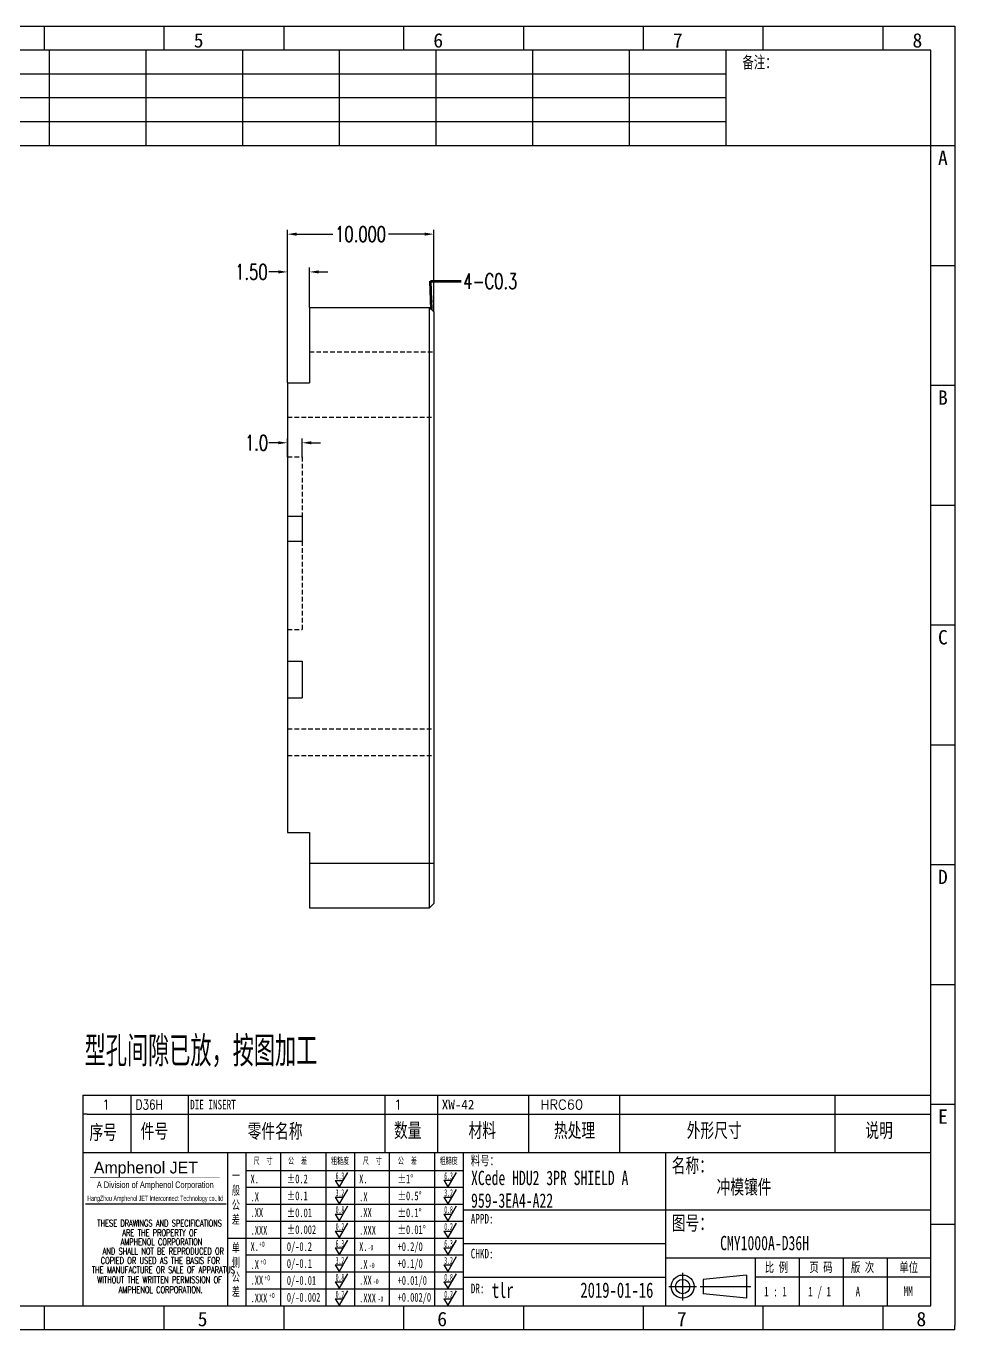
# Model space of a CAD drawing. Header units: millimetres. Extents: x -2852 to 5627, y -2271 to 1849.
# Drawn here: x -715.8 to -652.4, y -928.1 to -839.1 of the extents above; entities that cross this region are included whole.
import ezdxf
from ezdxf.enums import TextEntityAlignment as Align

# ---------------------------------------------------------------- set-up
doc = ezdxf.new("R2010")
doc.units = ezdxf.units.MM
doc.header["$PDSIZE"] = 3
doc.linetypes.add('DASHED2', pattern=[9.525, 6.35, -3.175])
for name, color, linetype in [('1', 7, 'Continuous'), ('11', 4, 'DASHED2'), ('41', 1, 'Continuous')]:
    doc.layers.add(name, color=color, linetype=linetype)
doc.styles.add('CH', font='仿宋_GB2312_0.ttf')
doc.styles.add('jet01', font='simplex.shx', dxfattribs={"width": 0.7, "bigfont": 'hztxt.shx'})
doc.styles.add('jet02', font='simplex.shx', dxfattribs={"width": 0.7})
doc.styles.add('SIMPLEX', font='SIMPLEX')
doc.styles.get("Standard").update_dxf_attribs({"font": '仿宋_GB2312_0.ttf', "width": 0.7})
doc.styles.add('TEXTSTYLE_1', font='TRIUMB.TTF')
doc.styles.add('TEXTSTYLE_2', font='TRIUM.TTF')
doc.styles.add('tk', font='', dxfattribs={"width": 0.7})
doc.styles.add('tk 2', font='仿宋_GB2312_0.ttf', dxfattribs={"width": 0.65})
doc.styles.add('tk 4', font='simplex.shx', dxfattribs={"width": 0.65, "bigfont": 'bigfont.shx'})
doc.styles.get('tk').set_extended_font_data('NSimSun')
doc.dimstyles.new('jet02', dxfattribs={"dimtxt": 3.5, "dimasz": 2.1, "dimexe": 1, "dimexo": 0, "dimgap": 0.5, "dimtad": 0, "dimtoh": 1, "dimdec": 3, "dimzin": 9, "dimdsep": 46, "dimtxsty": 'jet02', "dimcen": 0, "dimclrt": 256, "dimazin": 2, "dimtfac": 1, "dimtdec": 3, "dimtofl": 0, "dimtmove": 0, "dimatfit": 1, "dimfxl": 0, "dimarcsym": 0})

# ---------------------------------------------------------------- blocks, each defined once
blk = doc.blocks.new('A3-N')
at = {"layer": '1', "color": 1}
for p, q in [((0, 296.73), (420, 296.73)), ((212.73, 291.27), (212.73, 296.73)), ((240, 291.27), (240, 296.73)), ((267.27, 291.27), (267.27, 296.73)), ((294.55, 291.27), (294.55, 296.73)), ((321.82, 291.27), (321.82, 296.73)), ((349.09, 291.27), (349.09, 296.73)), ((376.36, 291.27), (376.36, 296.73)), ((403.64, 291.27), (403.64, 296.73)), ((420, 296.73), (420, 1)), ((420, 269.45), (414.55, 269.45)), ((420, 242.18), (414.55, 242.18)), ((420, 214.91), (414.55, 214.91)), ((420, 187.64), (414.55, 187.64)), ((420, 160.36), (414.55, 160.36)), ((420, 133.09), (414.55, 133.09)), ((420, 105.82), (414.55, 105.82)), ((420, 78.55), (414.55, 78.55)), ((420, 51.27), (414.55, 51.27)), ((222.45, 49.09), (221.45, 49.09)), ((221.45, 49.09), (221.45, 40.36)), ((222.45, 49.09), (414.55, 49.09)), ((232.36, 49.09), (232.36, 40.36)), ((245.45, 49.09), (245.45, 40.36)), ((290.18, 49.09), (290.18, 40.36)), ((302.18, 49.09), (302.18, 40.36)), ((322.91, 49.09), (322.91, 40.36)), ((343.64, 49.09), (343.64, 40.36)), ((392.73, 40.36), (392.73, 49.09)), ((258.55, 40.36), (258.55, 5.44)), ((266.45, 40.36), (266.45, 5.44)), ((276.78, 40.36), (276.78, 5.45)), ((291.18, 40.36), (291.18, 5.45)), ((301.51, 40.37), (301.51, 5.46)), ((308.01, 40.36), (308.01, 5.45)), ((354.09, 40.36), (354.09, 5.45)), ((308.01, 32.39), (258.55, 32.39)), ((308.01, 28.54), (258.55, 28.54)), ((414.55, 27.27), (308.01, 27.27)), ((308.01, 24.69), (258.55, 24.69)), ((420, 24), (414.55, 24)), ((354.09, 19.63), (308.01, 19.63)), ((308.01, 16.99), (258.55, 16.99)), ((414.55, 16.36), (354.09, 16.36)), ((374.55, 16.36), (374.55, 5.45)), ((384.55, 16.36), (384.55, 5.45)), ((394.55, 16.36), (394.55, 5.45)), ((404.55, 16.36), (404.55, 5.45)), ((308.01, 13.14), (258.55, 13.14)), ((308.01, 11.99), (354.09, 11.99)), ((372.51, 12.49), (362.69, 11.5)), ((372.51, 12.49), (372.51, 7.25)), ((414.55, 12), (374.55, 12)), ((308.01, 9.29), (258.55, 9.29)), ((362.69, 11.5), (362.69, 8.23)), ((372.51, 7.25), (362.69, 8.23)), ((212.73, 0), (212.73, 5.45)), ((240, 0), (240, 5.45)), ((267.27, 0), (267.27, 5.45)), ((294.55, 0), (294.55, 5.45)), ((321.82, 0), (321.82, 5.45)), ((349.09, 0), (349.09, 5.45)), ((376.36, 0), (376.36, 5.45)), ((403.64, 0), (403.64, 5.45)), ((420, 0), (1, 0)), ((420, 0), (420, 1))]:
    blk.add_line(p, q, dxfattribs=at)
at = {"layer": '1'}
for p, q in [((414.55, 278.18), (414.55, 284.73)), ((221.45, 40.36), (221.45, 5.45)), ((221.45, 40.36), (414.55, 40.36)), ((221.45, 40.36), (414.55, 40.36)), ((254.41, 40.36), (254.41, 5.45)), ((283.28, 40.36), (283.28, 5.45)), ((308.01, 36.24), (258.55, 36.24)), ((222.08, 28.67), (254.12, 28.67)), ((308.01, 20.84), (254.41, 20.84))]:
    blk.add_line(p, q, dxfattribs=at)
at = {"layer": '1', "color": 1, "ltscale": 0.05}
for p, q in [((281.68, 35.84), (279.79, 32.56)), ((306.41, 35.84), (304.52, 32.56)), ((278.93, 34.04), (279.79, 32.56)), ((278.93, 34.04), (280.65, 34.04)), ((303.66, 34.05), (304.52, 32.56)), ((303.66, 34.05), (305.38, 34.05)), ((278.93, 30.19), (279.79, 28.71)), ((278.93, 30.19), (280.65, 30.19)), ((281.68, 31.99), (279.79, 28.71)), ((303.66, 30.2), (305.38, 30.2)), ((303.66, 30.2), (304.52, 28.71)), ((306.41, 31.99), (304.52, 28.71)), ((281.68, 28.14), (279.79, 24.86)), ((306.41, 28.14), (304.52, 24.86)), ((278.93, 26.34), (279.79, 24.86)), ((278.93, 26.34), (280.65, 26.34)), ((281.68, 24.29), (279.79, 21.01)), ((303.66, 26.35), (304.52, 24.86)), ((303.66, 26.35), (305.38, 26.35)), ((306.41, 24.29), (304.52, 21.01)), ((278.93, 22.49), (280.65, 22.49)), ((278.93, 22.49), (279.79, 21.01)), ((303.66, 22.5), (305.38, 22.5)), ((303.66, 22.5), (304.52, 21.01)), ((278.93, 18.66), (279.79, 17.17)), ((278.93, 18.66), (280.65, 18.66)), ((281.68, 20.45), (279.79, 17.17)), ((303.66, 18.66), (304.52, 17.18)), ((303.66, 18.66), (305.38, 18.66)), ((306.41, 20.46), (304.52, 17.18)), ((281.68, 16.6), (279.79, 13.32)), ((306.41, 16.61), (304.52, 13.33)), ((278.93, 14.81), (280.65, 14.81)), ((278.93, 14.81), (279.79, 13.32)), ((281.68, 12.75), (279.79, 9.47)), ((303.66, 14.81), (305.38, 14.81)), ((303.66, 14.81), (304.52, 13.33)), ((306.41, 12.76), (304.52, 9.48)), ((278.93, 10.96), (279.79, 9.47)), ((278.93, 10.96), (280.65, 10.96)), ((303.66, 10.96), (304.52, 9.48)), ((303.66, 10.96), (305.38, 10.96)), ((306.41, 8.91), (304.52, 5.63)), ((278.93, 7.11), (279.79, 5.62)), ((278.93, 7.11), (280.65, 7.11)), ((281.68, 8.9), (279.79, 5.62)), ((303.66, 7.11), (305.38, 7.11)), ((303.66, 7.11), (304.52, 5.63))]:
    blk.add_line(p, q, dxfattribs=at)
at = {"layer": '1', "color": 1, "ltscale": 0.1}
for p, q in [((358.01, 13.02), (358.01, 6.71)), ((354.86, 9.87), (361.17, 9.87)), ((362.03, 9.87), (373.54, 9.87))]:
    blk.add_line(p, q, dxfattribs=at)
at = {"layer": '1'}
blk.add_lwpolyline([(221.45, 5.45), (414.55, 5.45), (414.55, 291.27), (5.45, 291.27), (5.45, 5.45), (414.55, 5.45)], dxfattribs=at)
at = {"layer": '1', "color": 7, "linetype": 'Continuous', "const_width": 0.123}
blk.add_lwpolyline([(223.11, 34.74), (252.6, 34.76)], dxfattribs=at)
at = {"layer": '1', "color": 1}
for radius in [2.62, 1.64]:
    blk.add_circle((358.01, 9.87), radius, dxfattribs=at)
at = {"layer": '41'}
for p, q in [((213.82, 291.27), (213.82, 269.45)), ((235.82, 291.27), (235.82, 269.45)), ((257.82, 291.27), (257.82, 269.45)), ((279.82, 291.27), (279.82, 269.45)), ((301.82, 291.27), (301.82, 269.45)), ((323.82, 291.27), (323.82, 269.45)), ((345.82, 291.27), (345.82, 269.45)), ((367.82, 291.27), (367.82, 269.45)), ((367.82, 285.82), (5.45, 285.82)), ((367.82, 280.36), (5.45, 280.36)), ((367.82, 274.91), (5.45, 274.91)), ((414.55, 269.45), (5.45, 269.45))]:
    blk.add_line(p, q, dxfattribs=at)
at = {"layer": '1', "color": 1}
for s, p in [('5', (247.82, 295.11)), ('6', (302.36, 295.11)), ('7', (356.91, 295.11)), ('8', (411.45, 295.11)), ('5', (248.72, 4.11)), ('6', (303.26, 4.11)), ('7', (357.81, 4.11)), ('8', (412.35, 4.11))]:
    blk.add_text(s, height=3.27, dxfattribs=at).set_placement(p, align=Align.TOP_CENTER)
at = {"layer": '1', "style": 'tk', "width": 0.7}
blk.add_text('备注：', height=2.727, dxfattribs=at).set_placement((375.51, 288.55), align=Align.MIDDLE)
at = {"layer": '1', "color": 1}
for s, p in [('A', (418.37, 268.36)), ('B', (418.37, 213.82)), ('C', (418.37, 159.27)), ('D', (418.37, 104.73)), ('E', (418.37, 50.18))]:
    blk.add_text(s, height=3.27, dxfattribs=at).set_placement(p, align=Align.TOP_RIGHT)
at = {"layer": '1', "color": 1, "style": 'tk 2', "width": 0.7}
for s, height, p in [('数量', 3.273, (292.3, 43.78)), ('材料', 3.273, (309.27, 43.78)), ('热处理', 3.273, (328.71, 43.78)), ('外形尺寸', 3.273, (358.94, 43.78)), ('说明', 3.273, (399.61, 43.78)), ('序号', 3.273, (222.96, 43.34)), ('件号', 3.273, (234.62, 43.61)), ('零件名称', 3.273, (258.97, 43.61)), ('料号：', 2.182, (309.77, 37.46)), ('名称：', 3.273, (355.52, 35.79)), ('图号：', 3.273, (355.52, 22.7)), ('比 例', 2.182, (376.69, 13.18)), ('页 码', 2.182, (386.85, 13.18)), ('版 次', 2.182, (396.31, 13.18)), ('单位', 2.182, (407.35, 13.18))]:
    blk.add_text(s, height=height, dxfattribs=at).set_placement(p)
at = {"layer": '1', "color": 7, "linetype": 'Continuous', "style": 'TEXTSTYLE_1'}
blk.add_text('Amphenol JET', height=2.7, dxfattribs=at).set_placement((223.96, 35.61))
at = {"layer": '1', "color": 1, "ltscale": 0.05, "style": 'tk 2', "width": 0.5}
for s, p in [('6.3', (279.01, 34.26)), ('6.3', (303.74, 34.27)), ('3.2', (279.01, 30.41)), ('3.2', (303.74, 30.42)), ('0.8', (279.01, 26.56)), ('0.8', (303.74, 26.57)), ('0.2', (279.01, 22.71)), ('0.2', (303.74, 22.72)), ('6.3', (279.01, 18.87)), ('6.3', (303.74, 18.88)), ('3.2', (279.01, 15.02)), ('3.2', (303.74, 15.03)), ('0.8', (279.01, 11.17)), ('0.8', (303.74, 11.18)), ('0.2', (279.01, 7.32)), ('0.2', (303.74, 7.33))]:
    blk.add_text(s, height=1.6, dxfattribs=at).set_placement(p)
at = {"layer": '1', "color": 7, "linetype": 'Continuous'}
for s, height, style, width, p in [('A Division of Amphenol Corporation', 1.5, 'TEXTSTYLE_2', 0.7, (224.64, 32.29)), ('HangZhou Amphenol JET Interconnect Technology co.,ltd ', 1.2, 'TEXTSTYLE_2', 0.6, (222.47, 29.36)), ('THESE DRAWINGS AND SPECIFICATIONS', 1.5, 'tk 4', 0.6, (224.73, 23.52)), ('ARE THE PROPERTY OF', 1.5, 'tk 4', 0.6, (230.45, 21.35)), ('AND SHALL NOT BE REPRODUCED OR', 1.5, 'tk 4', 0.6, (225.95, 17.17)), ('AMPHENOL CORPORATION', 1.5, 'tk 4', 0.6, (230.04, 19.27)), ('COPIED OR USED AS THE BASIS FOR', 1.5, 'tk 4', 0.6, (225.54, 15.02)), ('THE MANUFACTURE OR SALE OF APPARATUS', 1.5, 'tk 4', 0.6, (223.5, 12.92)), ('WITHOUT THE WRITTEN PERMISSION OF', 1.5, 'tk 4', 0.6, (224.73, 10.67)), ('AMPHENOL CORPORATION.', 1.5, 'tk 4', 0.6, (229.63, 8.4))]:
    blk.add_text(s, height=height, dxfattribs=dict(at, style=style, width=width)).set_placement(p)
at = {"layer": '1', "color": 1, "style": 'tk 2', "width": 0.7}
for s, p in [('X.', (259.64, 34.37)), ('%%P0.2', (267.9, 34.37)), ('X.', (284.37, 34.37)), ('%%P1%%D', (293.12, 34.37)), ('.X', (259.64, 30.28)), ('%%P0.1', (267.9, 30.52)), ('.X', (284.37, 30.28)), ('%%P0.5%%D', (293.12, 30.52)), ('.XX', (259.64, 26.71)), ('%%P0.01', (267.9, 26.67)), ('.XX', (284.37, 26.71)), ('%%P0.1%%D', (293.12, 26.67)), ('%%P0.002', (267.9, 22.82)), ('%%P0.01%%D', (293.12, 22.82)), ('.XXX', (259.64, 22.68)), ('.XXX', (284.37, 22.68)), ('X.', (259.64, 18.97)), ('0/-0.2', (267.9, 18.97)), ('X.', (284.37, 18.97)), ('+0.2/0', (293.12, 18.97)), ('.X', (259.64, 14.88)), ('0/-0.1', (267.9, 15.12)), ('.X', (284.37, 14.88)), ('+0.1/0', (293.12, 15.12)), ('.XX', (259.64, 11.31)), ('0/-0.01', (267.9, 11.27)), ('.XX', (284.37, 11.31)), ('+0.01/0', (293.12, 11.27)), ('.XXX', (259.64, 7.28)), ('0/-0.002', (267.9, 7.42)), ('.XXX', (284.37, 7.28)), ('+0.002/0', (293.12, 7.42))]:
    blk.add_text(s, height=2, dxfattribs=at).set_placement(p, align=Align.MIDDLE_LEFT)
at = {"layer": '1', "style": 'tk 2', "width": 0.7}
for s, p in [('APPD:', (309.77, 24.21)), ('CHKD:', (309.77, 16.27)), ('DR:', (309.77, 8.35))]:
    blk.add_text(s, height=2.182, dxfattribs=at).set_placement(p)
at = {"layer": '1', "color": 7, "style": 'tk 2', "width": 0.7}
blk.add_text('MM', height=2.182, dxfattribs=at).set_placement((408.31, 7.75))
at = {"layer": '1', "color": 1, "ltscale": 0.05, "char_height": 1.5, "width": 6.3627, "attachment_point": 1, "style": 'tk 2'}
for s, insert in [('尺  寸', (260.31, 39.25)), ('公  差', (268.17, 39.25)), ('粗糙度', (277.98, 39.25)), ('尺  寸', (285.2, 39.25)), ('公  差', (293.18, 39.25)), ('粗糙度', (302.71, 39.26))]:
    blk.add_mtext(s, dxfattribs=dict(at, insert=insert))
at = {"layer": '1', "ltscale": 0.05, "char_height": 2, "width": 2.5195, "attachment_point": 1, "style": 'tk 2'}
for s, insert in [('一般公差', (255.39, 36.11)), ('单侧公差', (255.39, 19.71))]:
    blk.add_mtext(s, dxfattribs=dict(at, insert=insert))
at = {"layer": '1', "color": 1, "ltscale": 0.05, "char_height": 1.2, "width": 5.1396, "attachment_point": 1, "line_spacing_factor": 0.8, "style": 'tk 2'}
for s, insert in [('+0', (261.58, 20.13)), ('-0', (286.31, 19.33)), ('+0', (261.88, 16.09)), ('-0', (286.61, 15.29)), ('+0', (262.79, 12.45)), ('-0', (287.51, 11.65)), ('+0', (263.87, 8.44)), ('-0', (288.59, 7.64))]:
    blk.add_mtext(s, dxfattribs=dict(at, insert=insert))
at = {"layer": '1', "style": 'tk 2', "width": 0.7}
for tag, p in [('PATR-NO1', (309.84, 32.96)), ('TITLE', (365.74, 30.9)), ('PATR-NO2', (309.84, 27.81)), ('DWG-NO:', (366.54, 18.14))]:
    blk.add_attdef(tag, p, '', height=3.27, dxfattribs=at)
at = {"layer": '1', "color": 1, "style": 'tk 2', "width": 0.7}
for tag, p in [('DRAW', (314.55, 7.27)), ('DATE', (334.72, 7.32))]:
    blk.add_attdef(tag, p, '', height=3.49, dxfattribs=at)
at = {"layer": '1', "style": 'tk 2', "width": 0.7}
for tag, p in [('SCALE', (376.55, 8.73)), ('SHEET', (386.6, 8.72)), ('REV', (397.38, 8.73))]:
    blk.add_attdef(tag, text='', height=2.18, dxfattribs=at).set_placement(p, align=Align.MIDDLE_LEFT)
blk = doc.blocks.new('FB3')
at = {"layer": '1', "color": 1}
for p, q in [((0, 4.36), (193.09, 4.36)), ((0, 4.36), (0, 0)), ((10.91, 4.36), (10.91, 0)), ((24, 4.36), (24, 0)), ((68.73, 4.36), (68.73, 0)), ((80.73, 4.36), (80.73, 0)), ((101.45, 4.36), (101.45, 0)), ((122.18, 4.36), (122.18, 0)), ((171.27, 0), (171.27, 4.36))]:
    blk.add_line(p, q, dxfattribs=at)
at = {"layer": '1'}
for tag, style, p in [('ITEM', 'SIMPLEX', (4.36, 2.18)), ('PARTNO', 'SIMPLEX', (12, 2.18)), ('QTY', 'SIMPLEX', (74.18, 2.18)), ('MATL', 'CH', (81.72, 2.18)), ('FINISH', 'SIMPLEX', (104.17, 2.18)), ('SPEC', 'SIMPLEX', (130.91, 2.18)), ('REMARK', 'SIMPLEX', (174.06, 2.18))]:
    blk.add_attdef(tag, text='', height=2.18, dxfattribs=dict(at, style=style)).set_placement(p, align=Align.MIDDLE_LEFT)
at = {"layer": '1', "style": 'tk', "width": 0.7}
blk.add_attdef('DIE', text='', height=2.18, dxfattribs=at).set_placement((24.43, 2.18), align=Align.MIDDLE_LEFT)
blk = doc.blocks.new('*D2705')
at = {"layer": '41', "ltscale": 0.05}
for p, q in [((216.615, -3308.272), (215.985, -3308.272)), ((217.245, -3315.839), (217.245, -3307.972)), ((218.745, -3310.696), (218.745, -3307.972)), ((219.375, -3308.272), (220.005, -3308.272))]:
    blk.add_line(p, q, dxfattribs=at)
for points in [[(216.615, -3308.167), (216.615, -3308.377), (217.245, -3308.272)], [(219.375, -3308.167), (219.375, -3308.377), (218.745, -3308.272)]]:
    blk.add_solid(points, dxfattribs=at)
at = {"layer": 'Defpoints', "color": 0, "ltscale": 0.05}
for p in [(217.245, -3308.272), (218.745, -3310.696), (217.245, -3315.839)]:
    blk.add_point(p, dxfattribs=at)
at = {"layer": '41', "ltscale": 0.05, "insert": (214.785, -3308.272), "char_height": 1.05, "attachment_point": 5, "style": 'jet02'}
blk.add_mtext('1.50', dxfattribs=at)
blk = doc.blocks.new('*D2706')
at = {"layer": '41', "ltscale": 0.05}
for p, q in [((217.245, -3315.839), (217.245, -3305.394)), ((217.875, -3305.694), (220.345, -3305.694)), ((226.615, -3305.694), (224.145, -3305.694)), ((227.245, -3310.996), (227.245, -3305.394))]:
    blk.add_line(p, q, dxfattribs=at)
for points in [[(217.875, -3305.589), (217.875, -3305.799), (217.245, -3305.694)], [(226.615, -3305.589), (226.615, -3305.799), (227.245, -3305.694)]]:
    blk.add_solid(points, dxfattribs=at)
at = {"layer": 'Defpoints', "color": 0, "ltscale": 0.05}
for p in [(227.245, -3305.694), (227.245, -3310.996), (217.245, -3315.839)]:
    blk.add_point(p, dxfattribs=at)
at = {"layer": '41', "ltscale": 0.05, "insert": (222.245, -3305.694), "char_height": 1.05, "attachment_point": 5, "style": 'jet02'}
blk.add_mtext('10.000', dxfattribs=at)
blk = doc.blocks.new('*D2707')
at = {"layer": '41', "ltscale": 0.05}
for p, q in [((216.615, -3319.937), (215.985, -3319.937)), ((217.245, -3320.896), (217.245, -3319.637)), ((218.245, -3320.896), (218.245, -3319.637)), ((218.875, -3319.937), (219.505, -3319.937))]:
    blk.add_line(p, q, dxfattribs=at)
for points in [[(216.615, -3319.832), (216.615, -3320.042), (217.245, -3319.937)], [(218.875, -3319.832), (218.875, -3320.042), (218.245, -3319.937)]]:
    blk.add_solid(points, dxfattribs=at)
at = {"layer": 'Defpoints', "color": 0, "ltscale": 0.05}
for p in [(217.245, -3319.937), (217.245, -3320.896), (218.245, -3320.896)]:
    blk.add_point(p, dxfattribs=at)
at = {"layer": '41', "ltscale": 0.05, "insert": (215.135, -3319.937), "char_height": 1.05, "attachment_point": 5, "style": 'jet02'}
blk.add_mtext('1.0', dxfattribs=at)

msp = doc.modelspace()

# ---------------------------------------------------------------- linework, layer by layer
at = {"layer": '1', "ltscale": 0.05}
for p, q in [((-696.4631, -858.2665), (-688.2631, -858.2665)), ((-696.4631, -858.2665), (-696.4631, -863.409)), ((-688.2631, -858.2665), (-687.9631, -858.5665)), ((-688.2631, -899.2515), (-688.2631, -858.2665)), ((-687.9631, -858.5665), (-687.9631, -898.9515)), ((-697.9631, -863.409), (-697.9631, -894.109)), ((-697.9631, -863.409), (-696.4631, -863.409)), ((-697.9631, -872.5165), (-696.9631, -872.5165)), ((-696.9631, -872.5165), (-696.9631, -874.2165)), ((-697.9631, -874.2165), (-696.9631, -874.2165)), ((-697.9631, -882.4165), (-696.9631, -882.4165)), ((-696.9631, -882.4165), (-696.9631, -884.9165)), ((-697.9631, -884.9165), (-696.9631, -884.9165)), ((-697.9631, -894.109), (-696.4631, -894.109)), ((-696.4631, -894.109), (-696.4631, -899.2515)), ((-696.4631, -896.209), (-687.9631, -896.209)), ((-687.9631, -898.9515), (-688.2631, -899.2515)), ((-696.4631, -899.2515), (-688.2631, -899.2515))]:
    msp.add_line(p, q, dxfattribs=at)
at = {"layer": '11', "ltscale": 0.05}
for p, q in [((-696.4631, -861.309), (-687.9631, -861.309)), ((-697.9631, -865.769), (-687.9631, -865.769)), ((-697.9631, -868.4665), (-696.9631, -868.4665)), ((-696.9631, -868.4665), (-696.9631, -872.5165)), ((-696.9631, -874.2165), (-696.9631, -880.2665)), ((-697.9631, -880.2665), (-696.9631, -880.2665)), ((-697.9631, -887.049), (-687.9631, -887.049)), ((-697.9631, -888.869), (-687.9631, -888.869))]:
    msp.add_line(p, q, dxfattribs=at)

# ---------------------------------------------------------------- block references
at = {"layer": '1', "ltscale": 0.05, "xscale": 0.2999999999999545, "yscale": 0.2999999999999545, "zscale": 0.2999999999999545}
msp.add_blockref('A3-N', (-778.3712, -928.0763), dxfattribs=at).add_auto_attribs({'DWG-NO:': 'CMY1000A-D36H', 'TITLE': '冲模镶件', 'REV': 'A', 'SHEET': '1 / 1', 'DRAW': 'tlr', 'DATE': '2019-01-16', 'PATR-NO1': 'XCede HDU2 3PR SHIELD A', 'PATR-NO2': '959-3EA4-A22', 'SCALE': '1 : 1'})
at = {"layer": '1', "ltscale": 0.05}
ref = msp.add_blockref('FB3', (-711.9348, -913.349), dxfattribs=dict(at, xscale=0.2999999999999545, yscale=0.2999999999999545, zscale=0.2999999999999545))
ref.add_attrib('PARTNO', 'D36H', dxfattribs={"height": 0.65455, "style": 'SIMPLEX', "width": 0.8}).set_placement((-708.3348, -912.6944), align=Align.MIDDLE_LEFT)
ref.add_attrib('ITEM', '1', dxfattribs={"height": 0.6545, "style": 'SIMPLEX'}).set_placement((-710.6258, -912.6944), align=Align.MIDDLE_LEFT)
ref.add_attrib('DIE', 'DIE INSERT', dxfattribs={"height": 0.65455, "style": 'tk', "width": 0.7}).set_placement((-704.6058, -912.6944), align=Align.MIDDLE_LEFT)
ref.add_attrib('QTY', '1', dxfattribs={"height": 0.6545, "style": 'SIMPLEX'}).set_placement((-690.695, -912.6944), align=Align.MIDDLE_LEFT)
ref.add_attrib('MATL', 'XW-42', dxfattribs={"height": 0.65455, "style": 'CH'}).set_placement((-687.42, -912.6944), align=Align.MIDDLE_LEFT)
ref.add_attrib('FINISH', 'HRC60', dxfattribs={"height": 0.65455, "style": 'SIMPLEX'}).set_placement((-680.683, -912.6944), align=Align.MIDDLE_LEFT)

# ---------------------------------------------------------------- texts
at = {"layer": '1', "ltscale": 0.05, "style": 'jet01', "width": 0.7}
msp.add_text('型孔间隙已放，按图加工', height=2.064003, dxfattribs=at).set_placement((-711.8128, -910.085))
at = {"layer": '41', "ltscale": 0.05, "insert": (-685.9499, -856.4815), "char_height": 1.05, "attachment_point": 4, "style": 'jet02'}
msp.add_mtext('4-C0.3', dxfattribs=at)

# ---------------------------------------------------------------- dimensions: what is measured, and where the dimension line sits
at = {"layer": '41', "ltscale": 0.05}
for base, p1, p2, override, picture, middle in [((-687.9631, -853.2641), (-697.9631, -863.409), (-687.9631, -858.5665), {"dimscale": 0.3, "dimtoh": 0, "dimzin": 1, "dimclrd": 256, "dimclre": 256, "dimadec": 3, "dimazin": 0, "dimatfit": 3, "dimlwd": 65535, "dimlwe": 65535}, '*D2706', (-692.9631, -853.2641)), ((-697.9631, -855.8421), (-696.4631, -858.2665), (-697.9631, -863.409), {"dimscale": 0.3, "dimtoh": 0, "dimdec": 2, "dimzin": 1, "dimclrd": 256, "dimclre": 256, "dimazin": 0, "dimatfit": 3, "dimlwd": 65535, "dimlwe": 65535}, '*D2705', (-700.4231, -855.8421)), ((-697.9631, -867.5074), (-696.9631, -868.4665), (-697.9631, -868.4665), {"dimscale": 0.3, "dimtoh": 0, "dimdec": 1, "dimzin": 1, "dimclrd": 256, "dimclre": 256, "dimadec": 1, "dimazin": 0, "dimatfit": 3, "dimlwd": 65535, "dimlwe": 65535}, '*D2707', (-700.0731, -867.5074))]:
    dim = msp.add_linear_dim(base=base, p1=p1, p2=p2, dimstyle='jet02', override=override, dxfattribs=at)
    dim.commit()
    dim.dimension.update_dxf_attribs({"geometry": picture, "text_midpoint": middle, "insert": (-915.2077, 2452.4298)})

# ---------------------------------------------------------------- leaders
at = {"layer": '41', "ltscale": 0.05, "annotation_type": 0, "has_hookline": 1, "hookline_direction": 0, "text_width": 3.885}
msp.add_leader([(-688.1131, -858.4165), (-688.1999, -856.4815), (-686.0999, -856.4815)], dimstyle='jet02', override={"dimscale": 0.3, "dimtoh": 0, "dimdec": 1, "dimzin": 1, "dimclrd": 256, "dimclre": 256, "dimadec": 1, "dimazin": 0, "dimatfit": 3, "dimlwd": 65535, "dimlwe": 65535}, dxfattribs=at)

doc.saveas('drawing.dxf')
